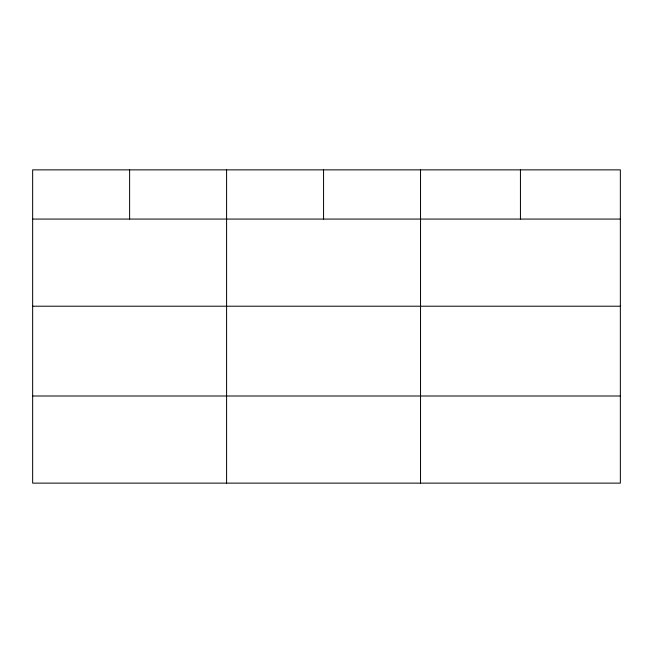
<?xml version="1.0" encoding="UTF-8"?>
<svg xmlns="http://www.w3.org/2000/svg" width="653" height="653" viewBox="0 0 653 653"><rect width="100%" height="100%" fill="white"/><g stroke="black" fill="none" stroke-linecap="round" stroke-linejoin="round"><path stroke-width="0.98" d="M620.35 306.208L620.35 169.87L32.65 169.87L32.65 483.13L620.35 483.13L620.35 306.208L32.65 306.208M32.65 219.073L620.35 219.073M32.65 395.996L620.35 395.996M520.441 169.87L520.441 219.073M420.532 169.87L420.532 483.13M323.561 169.87L323.561 219.073M226.591 169.87L226.591 483.13M129.621 169.87L129.621 219.073"/></g></svg>
